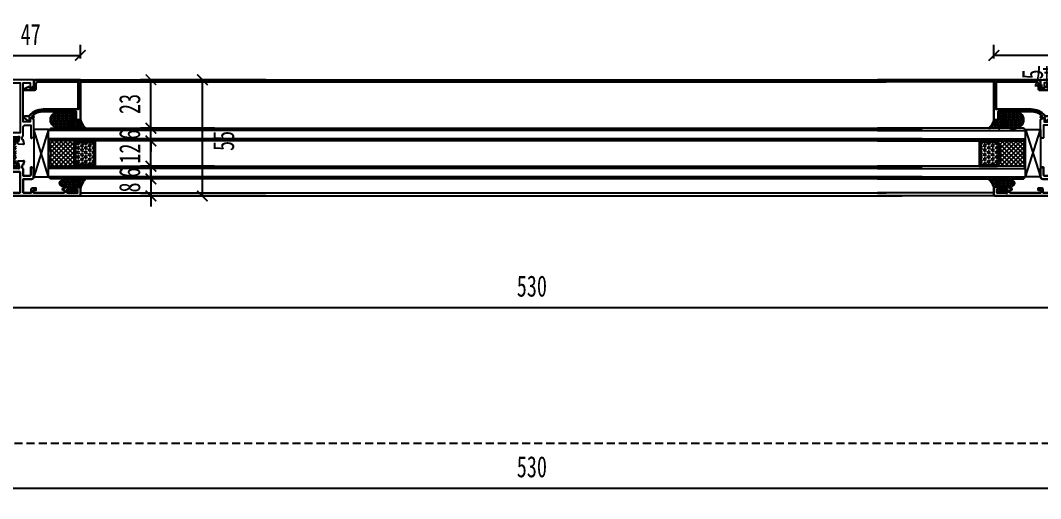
# Model space of a CAD drawing. Header units: millimetres. Extents: x 161920 to 181521, y -136232 to -127655.
# Drawn here: x 162567.4 to 163049.8, y -132989.9 to -132763.7 of the extents above; entities that cross this region are included whole.
import ezdxf
from ezdxf.enums import TextEntityAlignment as Align

# ---------------------------------------------------------------- set-up
doc = ezdxf.new("R2010")
doc.units = ezdxf.units.MM
doc.header["$LTSCALE"] = 10
doc.header["$PDMODE"] = 3
doc.linetypes.add('DASHED', pattern=[19.049999999999997, 12.7, -6.35])
for name, color, linetype in [('0BZ', 8, 'Continuous'), ('0XX', 6, 'DASHED'), ('2FC', 2, 'Continuous'), ('2FJ', 4, 'Continuous'), ('2MB1', 3, 'Continuous'), ('2MB2', 2, 'Continuous'), ('2PJ', 4, 'Continuous'), ('2TC', 8, 'Continuous'), ('2ZC', 3, 'Continuous'), ('USER', 7, 'Continuous'), ('填充层', 8, 'Continuous'), ('文字', 2, 'Continuous'), ('标注层', 6, 'Continuous'), ('看线层', 4, 'Continuous')]:
    doc.layers.add(name, color=color, linetype=linetype)
doc.styles.add('DIM', font='SimSun.ttf', dxfattribs={"width": 0.7})
doc.styles.add('kld-T', font='ros1.shx', dxfattribs={"width": 0.75, "bigfont": 'hztxt.shx'})
doc.dimstyles.new('5', dxfattribs={"dimscale": 5, "dimtxt": 2, "dimasz": 1, "dimexe": 1, "dimexo": 1, "dimgap": 1, "dimtad": 1, "dimdec": 0, "dimzin": 0, "dimdsep": 46, "dimtxsty": 'DIM', "dimblk": 'ARCHTICK', "dimcen": 0, "dimclrd": 5, "dimclre": 5, "dimclrt": 35, "dimadec": 0, "dimazin": 0, "dimtfac": 0.5, "dimtdec": 0, "dimtix": 1, "dimtmove": 2, "dimatfit": 2, "dimldrblk": 'A', "dimfxl": 0, "dimtolj": 1, "dimtzin": 0, "dimlwd": -1, "dimlwe": -1, "dimarcsym": 0})

# ---------------------------------------------------------------- blocks, each defined once
blk = doc.blocks.new('zkblj')
at = {"layer": '填充层', "ltscale": 3}
h = blk.add_hatch(dxfattribs=at)
h.set_pattern_fill('ANSI37', color=256, scale=12, style=0)
h.set_pattern_definition([(225, (146.5795907769352, 7989.971856525051), (-1.060660171779821, 1.060660171779821), []), (135, (146.5795907769352, 7989.971856525051), (1.060660171779821, 1.060660171779821), [])])
edge = h.paths.add_edge_path()
edge.add_line((28.00046631204896, 7.500487147073727), (29.50052713540936, 6.000547972900222))
edge.add_line((29.50052713532932, 6.000547972857021), (17.00052714560638, 6.000041101247916))
edge.add_line((17.0005271458067, 6.000041101244278), (16.00056769635785, 5.000000552333859))
edge.add_ellipse((-7.999716132413596, 11.99902735312935), major_axis=(-17.67766952979107, 17.67766952979107), ratio=0.9999999999999944, start_angle=208.7421186201442, end_angle=241.2625280365262)
edge.add_line((16, 19.00000054086559), (17.00004054890701, 18.00004109142083))
edge.add_line((17.00004054885358, 18.00004109140718), (29.50004053857651, 18.00054796302015))
edge.add_line((29.50004053860903, 18.00054796301993), (28.00010136443598, 16.50048713965589))
edge.add_line((28.00010136445053, 16.50048713968135), (28.00046631201167, 7.500487147080321))
at = {"layer": '填充层'}
h = blk.add_hatch(dxfattribs=at)
h.set_pattern_fill('HEX', color=256, scale=5, style=0)
h.set_pattern_definition([(7.016709298534877e-15, (-167700.0082617879, 413937.3946767786), (0, 1.082531755), [0.625, -1.25]), (120, (-167700.0082617879, 413937.3946767786), (-0.9375000002333521, -0.5412658774999999), [0.6249999999999996, -1.249999999999999]), (59.99999999999999, (-167699.3832617879, 413937.3946767786), (-0.937500000233352, 0.5412658775000002), [0.625, -1.25])])
h.paths.add_polyline_path([(28.80000000004657, 7.800000540853944), (28.80000000004657, 16.20000054087723), (29.80000000004657, 17.20000054087723), (37.19999999995343, 17.20000054087723), (37.19999999995343, 6.800000540853944), (29.80000000004657, 6.800000540853944)])
at = {"layer": '看线层'}
for points in [[(28, 7.500000540865585), (28, 16.50000054086559), (29.5, 18.00000054086559), (38, 18.00000054086559), (38, 6.000000540865585), (29.5, 6.000000540865585)], [(28.80000000004657, 7.800000540853944), (28.80000000004657, 16.20000054087723), (29.80000000004657, 17.20000054087723), (37.19999999995343, 17.20000054087723), (37.19999999995343, 6.800000540853944), (29.80000000004657, 6.800000540853944)]]:
    blk.add_lwpolyline(points, close=True, dxfattribs=at)
blk.add_arc((-7.999716132413596, 11.99902735312935), 25.0000000001766, 343.7421185928078, 16.26252803664583, dxfattribs=at)
blk = doc.blocks.new('*U185')
at = {"layer": '2MB1', "color": 8}
for p, q in [((-110.8613696404498, 19.21417785646014), (-40.74558495540987, 19.21419265225632)), ((-110.8613696404498, 15.21418620173068), (-40.74558495541714, 15.21420099744864)), ((-110.8613696404498, 1.214194546855705), (-40.74558495540987, 1.214209342651884)), ((-110.8613696404498, -2.785797107873751), (-40.74558495541714, -2.785782312155789))]:
    blk.add_line(p, q, dxfattribs=at)
at = {"layer": '2MB1'}
for points in [[(-110.8613696404498, 14.21418699995052), (-41.74558495540987, 14.21420078069423), (-40.7455844898941, 15.21419243549462), (-40.74558448988682, 19.21419243549462), (-41.74558495540987, 20.21418409029866), (-110.8613696404498, 20.21417155366731)], [(-110.8613696404498, -3.785796309653907), (-41.74558495540987, -3.785782528910204), (-40.7455844898941, -2.785790874109807), (-40.74558448988682, 1.214209125890193), (-41.74558495540987, 2.214200780694227), (-110.8613696404498, 2.214188244062878)]]:
    blk.add_lwpolyline(points, dxfattribs=at)
at = {"layer": 'USER', "xscale": -1}
blk.add_blockref('zkblj', (-24.74559305188632, -3.785816667381368), dxfattribs=at)
blk = doc.blocks.new('A$C0DD2066B')
at = {"layer": '2TC'}
h = blk.add_hatch(dxfattribs=at)
h.set_pattern_fill('玻璃5', color=256, scale=5, style=0)
h.set_pattern_definition([(0, (-1882179.099975906, -423589.3478002002), (0.9375, 0.541265875), [0.625, -1.25]), (120, (-1882179.099975906, -423589.3478002002), (-0.9374999979516123, 0.5412658785479114), [0.6249999999999993, -1.249999999999999]), (59.99999999999999, (-1882179.099975906, -423589.3478002002), (2.048387709452371e-09, 1.082531753547911), [-1.25, 0.625])])
edge = h.paths.add_edge_path()
edge.add_ellipse((-8.99148947512731, -0.4750112397014163), major_axis=(-5.190702683059413, 9.413061183861816e-07), ratio=0.7960017487506148, start_angle=0, end_angle=360)
h = blk.add_hatch(dxfattribs=at)
h.set_pattern_fill('ANSI36', color=256, scale=5, style=0)
h.set_pattern_definition([(45, (-1882179.099975906, -423589.3478002002), (0.3314563036811942, 1.215339780164378), [1.5625, -0.3125, 0, -0.3125])])
edge = h.paths.add_edge_path()
edge.add_ellipse((-7.978189208079129, -0.5534186342265457), major_axis=(2.954389849595445, 2.954389849595446), ratio=1, start_angle=210.9644115849353, end_angle=419.0356264074792, ccw=False)
edge.add_line((-8.99149022065103, -4.606819652603008), (2.682168448576704, -4.606821770081297))
edge.add_arc((8.313289429061115, 1.755923239514232), 8.496708042176365, 191.926646740099, 228.4907086360346, ccw=False)
edge.add_arc((-0.5, 0), 0.5, -90, 0, ccw=False)
edge.add_line((-0.5, -0.5), (-2, -0.5))
edge.add_line((-2, -0.5), (-2, 3.499984733294696))
edge.add_line((-2, 3.499984733294696), (-8.991492911009118, 3.499981712258887))
at = {"layer": '2PJ'}
blk.add_arc((8.313289425568655, 1.755923237651587), 8.496708038387105, 191.9266467321712, 228.4907086453146, dxfattribs=at)
blk.add_ellipse((-8.99148947512731, -0.4750112397014163), major_axis=(-5.190702683059413, 9.413061183861816e-07), ratio=0.7960017487506146, dxfattribs=at)
blk = doc.blocks.new('A$C240C2789')
at = {"layer": '2TC'}
h = blk.add_hatch(dxfattribs=at)
h.set_pattern_fill('玻璃5', color=256, scale=5, style=0)
h.set_pattern_definition([(0, (-1882103.781274545, -423169.8712055905), (0.9375, 0.541265875), [0.625, -1.25]), (120, (-1882103.781274545, -423169.8712055905), (-0.9374999979516123, 0.5412658785479114), [0.6249999999999998, -1.25]), (59.99999999999999, (-1882103.781274545, -423169.8712055905), (2.048387709452371e-09, 1.082531753547911), [-1.25, 0.625])])
edge = h.paths.add_edge_path()
edge.add_ellipse((-5.738144521834329, 2.399212151474785), major_axis=(4.18348565556973, -8.886360581558757e-07), ratio=0.4902188362471073, start_angle=0, end_angle=360)
h = blk.add_hatch(dxfattribs=at)
h.set_pattern_fill('ANSI36', color=256, scale=5, style=0)
h.set_pattern_definition([(45, (-1882103.781274545, -423169.8712055905), (0.3314563036811942, 1.215339780164378), [1.5625, -0.3125, 0, -0.3125])])
edge = h.paths.add_edge_path()
edge.add_line((2.414850241271779, 4.450033889268525), (-5.738144080154598, 4.450035621004645))
edge.add_ellipse((-5.738144521834329, 2.399212151474785), major_axis=(4.18348565556973, -8.886360581558757e-07), ratio=0.4902188362471073, start_angle=269.99999999373154, end_angle=450.00000000127875, ccw=False)
edge.add_line((-5.738144957460463, 0.3483886819449253), (-5.276264742249623, -0.4516113179270178))
edge.add_arc((-5.449469822924584, -0.5516113179037347), 0.1999999999996716, -90, 30.00000000595861, ccw=False)
edge.add_line((-5.449469822924584, -0.7516113179153763), (-6.4997625190299, -0.7516113179153763))
edge.add_line((-6.4997625190299, -0.7516113179153763), (-6.4997625190299, -2.351611318008509))
edge.add_line((-6.4997625190299, -2.351611318008509), (-1.4997625190299, -2.351611318008509))
edge.add_line((-1.4997625190299, -2.351611318008509), (-1.4997625190299, -0.7516113179153763))
edge.add_line((-1.4997625190299, -0.7516113179153763), (-2.550055215368047, -0.7516113179153763))
edge.add_arc((-2.550055215368047, -0.5516113178455271), 0.2000000000666607, 150.0000000129507, 270, ccw=False)
edge.add_line((-2.723260296275839, -0.4516113178106025), (-2.261380080832168, 0.3483886819449253))
edge.add_line((-2.261380080832168, 0.3483886819449253), (-0.5997625191230327, 0.3483886819449253))
edge.add_arc((-0.5997625191230327, -0.1516113180550747), 0.4999999999999999, 0, 90, ccw=False)
edge.add_arc((9.863470055628568, -2.608224829833489), 10.26162527495612, 136.5413824060386, 166.1489820002537, ccw=False)
at = {"layer": '2PJ'}
blk.add_arc((9.863470055628568, -2.608224829717074), 10.26162527492428, 136.5413824073322, 166.1489820022335, dxfattribs=at)
blk.add_ellipse((-5.738144521834329, 2.399212151474785), major_axis=(4.18348565556973, -8.886360581558757e-07), ratio=0.4902188362471073, dxfattribs=at)
blk = doc.blocks.new('平开窗-BK1')
at = {"layer": '2TC'}
h = blk.add_hatch(dxfattribs=at)
h.set_pattern_fill('AR-HBONE', color=256, scale=0.2, angle=-90.00000000000001, style=0)
h.set_pattern_definition([(45.00000000000001, (284.4403359887656, 568.1997147928341), (1.131370849898476, 2.966472954665309e-16), [2.4, -0.8]), (315, (285.0060214137193, 568.7654002177878), (1.131370849898476, 2.966472954665309e-16), [2.4, -0.8])])
h.paths.add_polyline_path([(8.411152991466224, 40.97720994561678), (8.978697980754077, 39.99419418111211), (9.422576987650245, 39.22537072090199, -0.1314389319920694), (9.582842980744317, 38.62624379288172), (9.582842980744317, 30.1621436366695, -0.1314392328727509), (9.422576245386153, 29.56301535357488), (8.978697980754077, 28.79419418115867), (8.411152818705887, 27.81117711839033, 0.132076207753342), (8.382842980790883, 27.70587428560248), (8.382842980790883, 27.39419418125181, 0.4142135623733031), (8.782842980697751, 26.99419418111211), (12.18284298083745, 26.99419418111211, 0.4142135623725955), (12.58284298074432, 27.39419418125181), (12.58284298074432, 27.76214122277452), (12.55488199437968, 27.81057115778094, 0.0008275894133876069), (12.55453440826386, 27.81117319565965), (11.98698798078112, 28.79419418115867), (11.54311200184748, 29.563009659003, -0.1314401784763497), (11.38284298079088, 30.16214202408446), (11.38284298079088, 38.62624540546676, -0.1314398789667355), (11.54311126284301, 39.22537642106181), (11.98698798078112, 39.99419418111211), (12.55453427741304, 40.97721394075779, 0.1320735268296321), (12.58284298074432, 41.08251476631267), (12.58284298074432, 41.39419418125181, 0.4142135623730535), (12.18284298083745, 41.79419418115867), (8.782842980697751, 41.79419418115867, 0.4142135623732616), (8.382842980790883, 41.39419418125181), (8.382842980790883, 41.02624427288538), (8.410802971804515, 40.97781619679881, 0.0008333789762423857)])
h = blk.add_hatch(dxfattribs=at)
h.set_pattern_fill('AR-HBONE', color=256, scale=0.2, angle=-90.00000000000001, style=0)
h.set_pattern_definition([(45.00000000000001, (291.6524932764005, 568.1997147928341), (1.131370849898476, 2.966472954665309e-16), [2.4, -0.8]), (315, (292.2181787013542, 568.7654002177878), (1.131370849898476, 2.966472954665309e-16), [2.4, -0.8])])
h.paths.add_polyline_path([(15.62331027910113, 40.97720994561678), (16.19085526838899, 39.99419418111211), (16.63473427505232, 39.22537072090199, -0.1314389319920694), (16.79500026837923, 38.62624379288172), (16.79500026837923, 30.1621436366695, -0.1314392328727509), (16.63473353278823, 29.56301535357488), (16.19085526838899, 28.79419418115867), (15.6233101063408, 27.81117711839033, 0.132076207753342), (15.59500026842579, 27.70587428560248), (15.59500026842579, 27.39419418125181, 0.4142135623733031), (15.99500026833266, 26.99419418111211), (19.39500026823953, 26.99419418111211, 0.4142135623725955), (19.79500026837923, 27.39419418125181), (19.79500026837923, 27.76214122277452), (19.76703928178176, 27.81057115778094, 0.0008275894133876069), (19.76669169566594, 27.81117319565965), (19.19914526841603, 28.79419418115867), (18.75526928948238, 29.563009659003, -0.1314401784763497), (18.59500026842579, 30.16214202408446), (18.59500026842579, 38.62624540546676, -0.1314398789667355), (18.75526855047792, 39.22537642106181), (19.19914526841603, 39.99419418111211), (19.76669156504795, 40.97721394075779, 0.1320735268296321), (19.79500026837923, 41.08251476631267), (19.79500026837923, 41.39419418125181, 0.4142135623730535), (19.39500026823953, 41.79419418115867), (15.99500026833266, 41.79419418115867, 0.4142135623732616), (15.59500026842579, 41.39419418125181), (15.59500026842579, 41.02624427288538), (15.62296025943942, 40.97781619679881, 0.0008333790536643452)])
at = {"layer": '2ZC', "lineweight": 30}
blk.add_lwpolyline([(41.30486931605265, 52.29351594106993), (40.90486931614578, 52.29351594106993, 0.4142135623730948), (40.60486931609921, 51.99351594125619), (40.60486931609921, 51.59351594111649, 0.4142135623731227), (40.90486931614578, 51.29351594106993), (41.60486931609921, 51.29351594106993), (42.07488281908445, 50.89441594126401), (43.36686931597069, 50.89441594126401), (43.82886931602843, 51.59441594121745, 0.5747035855752572), (43.65486931614578, 51.89441594126401), (42.60486931609921, 51.89441594126401), (42.60486931609921, 53.49441594112432), (47.60486931609921, 53.49441594112432), (47.60486931609921, 51.89441594126401), (46.55486931605265, 51.89441594126401, 0.5773502692381147), (46.38166423537768, 51.59441594121745), (46.84386931592599, 50.89441594126401), (48.50486931600608, 50.89441594126401, 0.414213562373095), (49.00486931600608, 51.39441594126401), (49.00486931600608, 54.49441594112432, 0.414213562373095), (48.50486931600608, 54.99441594112432), (21.90485769230872, 54.99441594112432), (-3.068381920456886e-05, 54.99441594112432), (-3.068381920456886e-05, 50.74441594112432, 0.9999999999999999), (1.499969316180795, 50.74441594112432), (1.499969316180795, 53.49441053689225), (5.999969316180795, 53.49441053689225), (5.999969316180795, 42.46027368766954, 0.2679491924311503), (6.249969316180795, 42.02726098586572, -0.267949192431141), (6.499969316180795, 41.5942482840619), (6.499969316180795, 40.5942482840619, -0.414213562373081), (6.199969316134229, 40.29424828401534), (6.099969316041097, 40.29424828401534), (5.51856546336785, 38.69685432704864, 0.5486187866266737), (5.826619972474873, 38.29538987454725), (8.409967216895893, 38.52140347234672), (8.841390672372654, 38.95282692782348, 0.5773502691896827), (8.751733125187457, 39.28743344912073), (8.363402698654681, 39.39148627332179), (7.799969315994531, 41.49424828396877), (7.799969315994531, 41.69424828392221, -0.8430389971008876), (8.382812028517947, 41.79424828401534), (12.39996931608766, 41.79424828401534, -0.4142135623730953), (12.69996931613423, 41.49424828396877), (12.69996931613423, 41.18872873851797), (11.72925915662199, 39.59845021035289, 0.5855240683198423), (11.89996931608766, 39.29424828401534), (13.49749999982305, 39.29424828401534, -0.9999999999999715), (14.49749999982305, 39.29424828401534), (16.09503068379126, 39.29424828401534, 0.5855240683198423), (16.26574084325694, 39.59845021035289), (15.2950306837447, 41.18872873851797), (15.2950306837447, 41.49424828396877, -0.4142135623730951), (15.59503068379126, 41.79424828401534), (19.61218797136098, 41.79424828401534, -0.8430389971008876), (20.19503068365157, 41.69424828392221), (20.19503068365157, 41.49424828396877), (19.63159730122425, 39.39148627332179), (19.24326687469147, 39.28743344912073, 0.5773502691896827), (19.15360932750627, 38.95282692782348), (19.58503278298303, 38.52140347234672), (22.16838002740405, 38.29538987454725, 0.5486187866266737), (22.47643453651108, 38.69685432704864), (21.89503068383783, 40.29424828401534), (21.7950306837447, 40.29424828401534, -0.4142135623730813), (21.49503068369813, 40.5942482840619), (21.49503068369813, 41.5941937576863, -0.2710354136241196), (21.7500306838192, 42.03005497407867, 0.271035413624148), (22.00503068370745, 42.46591619047103), (22.00503068370745, 45.49242749455152), (25.20485769212246, 45.49242749455152, -0.4142135623732337), (25.50485769216903, 45.19242749473779), (25.50485769216903, 41.59018862660741, 0.5795574611325127), (25.95657308911905, 41.33137897023698), (26.90485769230872, 41.88726771477377), (26.90485769230872, 45.99242749455152, 0.4142135623730617), (25.90485769230872, 46.99242749455152), (22.00498517137021, 46.99242749455152), (22.00485769216903, 53.49441594112432), (25.80485769221559, 53.49441594112432), (25.80485769221559, 51.79351594106993, 0.414213562373095), (26.30485769221559, 51.29351594106993), (28.00485769216903, 51.29351594106993), (28.00485769216903, 52.29351594106993), (26.80485769221559, 52.29351594106993), (26.80485769221559, 53.49441594112432), (41.30486931605265, 53.49441594112432, -0.4142135623731228), (41.60486931609921, 53.19441594107775), (41.60486931609921, 52.59351594111649, -0.414213562373095)], format="xyb", close=True, dxfattribs=at)
blk.add_lwpolyline([(7.499969316180795, 53.49441594112432), (7.499969316180795, 43.5942482840619), (20.50485769216903, 43.5942482840619), (20.50485769216903, 53.49141594109824)], close=True, dxfattribs=at)
at = {"layer": '2ZC'}
blk.add_lwpolyline([(16.26571015943773, 29.18999183125561), (15.29499999992549, 27.59971330309054), (15.29499999992549, 27.29419375763973, 0.4142135623162661), (15.59499999997206, 26.99419375759317), (19.61215728754178, 26.99419375759317, 0.8430389969766509), (20.19499999983236, 27.0941937576863), (20.19499999983236, 27.29419375763973), (19.63156661717221, 29.39695576828672), (19.24323619087227, 29.50100859225495, -0.5773502693255007), (19.15357864368707, 29.83561511378502), (19.585002098931, 30.26703856926179), (22.16834934358485, 30.49305216706125, -0.5486187866357808), (22.47640385269187, 30.09158771455986), (21.89500000001863, 28.49419375759317), (21.79499999992549, 28.49419375759317, 0.41421356214578), (21.49499999987893, 28.1941937575466), (21.49499999987893, 27.1941937575466, 0.2679491923720631), (21.74499999987893, 26.76118105574278, -0.267949192415794), (21.99499999987893, 26.32816835370613), (21.99499999987893, 22.49162135150982, 0.414213562373095), (22.99499999987893, 21.49162135150982), (25.59499999997206, 21.49162135150982), (25.59499999997206, 27.38824838254368, -0.5793512968246759), (26.04655558802187, 27.64715165336384), (26.99499999987893, 27.09195569128497), (26.99499999987893, 18.8844197615399), (25.4944117302075, 18.0148763723555, -0.5762198023632081), (25.19499999983236, 18.18841976154363), (25.19499999983236, 19.99162135150982), (21.99499999987893, 19.99162135150982), (21.99499999987893, 1.494621351768728), (25.19499999983236, 1.494621351535898), (25.19499999983236, 3.795621351513546, -0.5762198027240982), (25.4944117302075, 3.969164740468841), (26.99499999987893, 3.099621351517271), (26.99499999987893, -0.005378648464102298), (0, -0.005378648464102298), (-0.0001326007768511772, 4.244606875057798, -1.00001560041192), (1.499865838559344, 4.244630275468808), (1.499865838559344, 1.494621351535898), (6, 1.494621351535898), (6, 13.14202135143569), (6.302999999839813, 13.44462135148933), (6, 13.7473213513731), (6, 26.32816835370613, -0.2679491924157939), (6.25, 26.76118105574278, 0.2679491923720632), (6.5, 27.1941937575466), (6.5, 28.1941937575466, 0.4142135623162663), (6.199999999953434, 28.49419375759317), (6.099999999860302, 28.49419375759317), (5.518596147187054, 30.09158771455986, -0.5486187865513317), (5.826650656294078, 30.49305216706125), (8.409997900947928, 30.26703856926179), (8.841421356191859, 29.83561511378502, -0.5773502693255007), (8.751763809006661, 29.50100859225495), (8.363433382473886, 29.39695576828672), (7.799999999813735, 27.29419375763973), (7.799999999813735, 27.0941937576863, 0.8430389969489906), (8.382842712337151, 26.99419375759317), (12.39999999990687, 26.99419375759317, 0.414213562373095), (12.69999999995343, 27.29419375763973), (12.69999999995343, 27.59971330309054), (11.7292898404412, 29.18999183125561, -0.5855240679998871), (11.89999999990687, 29.49419375759317), (13.49749999982305, 29.49419375759317, 0.9999999999999999), (14.49749999982305, 29.49419375759317), (16.09499999997206, 29.49419375759317, -0.5855240679998871), (16.26571015967056, 29.18999183102278)], format="xyb", dxfattribs=at)
blk.add_lwpolyline([(7.499888376099989, 25.19418875983683), (7.499888376099989, 1.494621351768728), (20.49477675231174, 1.494621351768728), (20.49477675231174, 25.19118875981076)], close=True, dxfattribs=at)
at = {"layer": '文字', "style": 'kld-T', "width": 0.75}
blk.add_text('PK5501 ', height=0.9600000000000002, dxfattribs=at).set_placement((7.957349557662383, 0.8252744747442193), align=Align.MIDDLE_LEFT)
blk = doc.blocks.new('A$C4D57296D')
at = {"layer": '标注层'}
blk.add_blockref('平开窗-BK1', (0, 0), dxfattribs=at)
blk = doc.blocks.new('A$C764F320E')
at = {"layer": '2FC', "lineweight": 30}
blk.add_lwpolyline([(-24.09999613068067, -4.000222000060603), (-21.99987000832334, -4.000222000060603), (-21.99992700014263, -0.5003589999396354), (-21.49989600013942, -0.5003520001191646), (-21.49990400020033, -0.0003520001191645861), (0, 0), (0, -18.5001690001227, -0.414213562373095), (-0.5, -19.0001690001227), (-2, -19.0001690001227), (-2, -15.000184266828), (-17.59592680865899, -15.00019100587815, 0.2006680091547975), (-22.86492919223383, -17.20019328244962), (-22.20681043993682, -17.41508062579669, -0.853460021317307), (-22.29992999997921, -18.00026200013235), (-23.99996000016108, -18.00024726660922), (-23.99996000016108, -19.60022499994375, -0.6104819596029583), (-24.31630600010976, -19.76294500008225), (-26.49086643755436, -18.20688546216115, -0.7293416224067294), (-26.19994199997745, -17.30023699998856), (-24.75191021151841, -17.30023699998856, 0.2195849521490703), (-23.99106308608316, -16.94916816102341, -0.2197185801068457), (-17.59566398663446, -14.00019100564532), (-1, -14.00018383469433), (-1, -1.00001637195237), (-19.99991894257255, -1.000327442772686, 0.4142135373502237), (-20.99990257062018, -2.000343729043379), (-20.99987001041882, -4.000078116776422, -0.4142557054092502), (-21.99986999994144, -5.000222000060603), (-26.69992700009607, -5.000222000060603), (-26.69992700009607, -4.441684002056718), (-24.5267816092819, -3.428329663816839, -0.5486187866266656), (-24.09999613068067, -3.700222000014037)], format="xyb", close=True, dxfattribs=at)
at = {"layer": '文字', "style": 'kld-T', "width": 0.75}
blk.add_text('PK5551 ', height=0.9600000000000002, dxfattribs=at).set_placement((-12.42605460784398, -0.4735691532259807), align=Align.MIDDLE_LEFT)
blk = doc.blocks.new('_ArchTick')
at = {"color": 0, "linetype": 'ByBlock', "const_width": 0.15}
blk.add_lwpolyline([(-0.5, -0.5), (0.5, 0.5)], dxfattribs=at)
blk = doc.blocks.new('*D218')
at = {"color": 5, "ltscale": 0.15}
for p, q in [((163056.0585755185, -132786.7327897456), (163056.0585755185, -132781.7327897456)), ((163074.7761869234, -132786.7327897456), (163051.0585755185, -132786.7327897456)), ((163056.0585755185, -132786.7327897456), (163056.0585755185, -132791.7327897456)), ((163074.7761869234, -132791.7327897456), (163051.0585755185, -132791.7327897456)), ((163056.0585755185, -132791.7327897456), (163056.0585755185, -132796.7327897456))]:
    blk.add_line(p, q, dxfattribs=at)
at = {"layer": 'Defpoints', "color": 0, "ltscale": 0.15}
for p in [(163079.7761869234, -132786.7327897456), (163056.0585755185, -132791.7327897456), (163079.7761869234, -132791.7327897456)]:
    blk.add_point(p, dxfattribs=at)
at = {"color": 5, "ltscale": 0.15, "xscale": 5, "yscale": 5, "zscale": 5}
for p, rotation in [((163056.0585755185, -132786.7327897456), 270), ((163056.0585755185, -132791.7327897456), 90)]:
    blk.add_blockref('_ArchTick', p, dxfattribs=dict(at, rotation=rotation))
at = {"color": 35, "ltscale": 0.15, "insert": (163046.0585755185, -132789.2327897455), "char_height": 10, "attachment_point": 5, "rotation": 90, "style": 'DIM'}
blk.add_mtext('\\A1;5', dxfattribs=at)
blk = doc.blocks.new('A')
for p, q in [((-1.435067392276324, 1.147654099946521), (-1.089590771724033, 1.437450103912852)), ((-1.435067392276324, 1.147654099946521), (-0.3688396396728422, 0)), ((-1.089590771724033, 1.437450103912852), (0, 0)), ((-0.3688396396728422, 3.637978807091713e-12), (-2.127066897330224, 0)), ((-1.435067392276324, -1.147654099946521), (-0.3688396396728422, 0)), ((-1.089590771724033, -1.437450103912852), (0, 0)), ((-1.435067392276324, -1.147654099946521), (-1.089590771724033, -1.437450103912852))]:
    blk.add_line(p, q)
for points in [[(-1.435067392276324, 1.147654099946521), (-1.089590771724033, 1.437450103912852), (-0.3688396396728422, 0), (0, 0)], [(-1.435067392276324, -1.147654099946521), (-1.089590771724033, -1.437450103912852), (-0.3688396396728422, 0), (0, 0)]]:
    blk.add_solid(points)
blk = doc.blocks.new('*D222')
at = {"color": 5, "ltscale": 0.15}
for p, q in [((162629.1374874959, -132838.6860965588), (162629.1374874959, -132833.6860965588)), ((162659.1374874959, -132838.6860965588), (162624.1374874959, -132838.6860965588)), ((162629.1374874959, -132838.6860965588), (162629.1374874959, -132846.7335358166)), ((162659.1374874959, -132846.7335358166), (162624.1374874959, -132846.7335358166)), ((162629.1374874959, -132846.7335358166), (162629.1374874959, -132851.7335358166))]:
    blk.add_line(p, q, dxfattribs=at)
at = {"layer": 'Defpoints', "color": 0, "ltscale": 0.15}
for p in [(162984.3460626992, -132838.6860965588), (162629.1374874959, -132846.7335358166), (162984.3460565238, -132846.7335358166)]:
    blk.add_point(p, dxfattribs=at)
at = {"color": 5, "ltscale": 0.15, "xscale": 5, "yscale": 5, "zscale": 5}
for p, rotation in [((162629.1374874959, -132838.6860965588), 270), ((162629.1374874959, -132846.7335358166), 90)]:
    blk.add_blockref('_ArchTick', p, dxfattribs=dict(at, rotation=rotation))
at = {"color": 35, "ltscale": 0.15, "insert": (162619.137487496, -132842.7098161877), "char_height": 10, "attachment_point": 5, "rotation": 90, "style": 'DIM'}
blk.add_mtext('\\A1;8', dxfattribs=at)
blk = doc.blocks.new('*D223')
at = {"color": 5, "ltscale": 0.15}
for p, q in [((162629.1374907545, -132832.686112005), (162629.1374907545, -132827.686112005)), ((162659.1374907545, -132832.686112005), (162624.1374907545, -132832.686112005)), ((162629.1374907545, -132838.6860965588), (162629.1374907545, -132832.686112005)), ((162659.1374907545, -132838.6860965588), (162624.1374907545, -132838.6860965588)), ((162629.1374907545, -132838.6860965588), (162629.1374907545, -132843.6860965588))]:
    blk.add_line(p, q, dxfattribs=at)
at = {"layer": 'Defpoints', "color": 0, "ltscale": 0.15}
for p in [(162629.1374907545, -132832.686112005), (162984.3460597823, -132832.686112005), (162984.3460626992, -132838.6860965588)]:
    blk.add_point(p, dxfattribs=at)
at = {"color": 5, "ltscale": 0.15, "xscale": 5, "yscale": 5, "zscale": 5}
for p, rotation in [((162629.1374907545, -132832.686112005), 270), ((162629.1374907545, -132838.6860965588), 90)]:
    blk.add_blockref('_ArchTick', p, dxfattribs=dict(at, rotation=rotation))
at = {"color": 35, "ltscale": 0.15, "insert": (162619.1374907545, -132835.6861042819), "char_height": 10, "attachment_point": 5, "rotation": 90, "style": 'DIM'}
blk.add_mtext('\\A1;6', dxfattribs=at)
blk = doc.blocks.new('*D224')
at = {"color": 5, "ltscale": 0.15}
for p, q in [((162629.1374896874, -132820.686112615), (162629.1374896874, -132815.686112615)), ((162659.1374896874, -132820.686112615), (162624.1374896874, -132820.686112615)), ((162629.1374896874, -132832.686112005), (162629.1374896874, -132820.686112615)), ((162659.1374896874, -132832.686112005), (162624.1374896874, -132832.686112005)), ((162629.1374896874, -132832.686112005), (162629.1374896874, -132837.686112005))]:
    blk.add_line(p, q, dxfattribs=at)
at = {"layer": 'Defpoints', "color": 0, "ltscale": 0.15}
for p in [(162629.1374896874, -132820.686112615), (162984.3460587153, -132820.686112615), (162984.3460615023, -132832.686112005)]:
    blk.add_point(p, dxfattribs=at)
at = {"color": 5, "ltscale": 0.15, "xscale": 5, "yscale": 5, "zscale": 5}
for p, rotation in [((162629.1374896874, -132820.686112615), 270), ((162629.1374896874, -132832.686112005), 90)]:
    blk.add_blockref('_ArchTick', p, dxfattribs=dict(at, rotation=rotation))
at = {"color": 35, "ltscale": 0.15, "insert": (162619.1374896875, -132826.68611231), "char_height": 10, "attachment_point": 5, "rotation": 90, "style": 'DIM'}
blk.add_mtext('\\A1;12', dxfattribs=at)
blk = doc.blocks.new('*D225')
at = {"color": 5, "ltscale": 0.15}
for p, q in [((162629.1374891007, -132814.6861286955), (162629.1374891007, -132809.6861286955)), ((162659.1374891007, -132814.6861286955), (162624.1374891007, -132814.6861286955)), ((162629.1374891007, -132820.6861132492), (162629.1374891007, -132814.6861286955)), ((162659.1374891007, -132820.6861132492), (162624.1374891007, -132820.6861132492)), ((162629.1374891007, -132820.6861132492), (162629.1374891007, -132825.6861132492))]:
    blk.add_line(p, q, dxfattribs=at)
at = {"layer": 'Defpoints', "color": 0, "ltscale": 0.15}
for p in [(162629.1374891007, -132814.6861286955), (162984.3460581285, -132814.6861286955), (162984.3460593255, -132820.6861132492)]:
    blk.add_point(p, dxfattribs=at)
at = {"color": 5, "ltscale": 0.15, "xscale": 5, "yscale": 5, "zscale": 5}
for p, rotation in [((162629.1374891007, -132814.6861286955), 270), ((162629.1374891007, -132820.6861132492), 90)]:
    blk.add_blockref('_ArchTick', p, dxfattribs=dict(at, rotation=rotation))
at = {"color": 35, "ltscale": 0.15, "insert": (162619.1374891007, -132817.6861209723), "char_height": 10, "attachment_point": 5, "rotation": 90, "style": 'DIM'}
blk.add_mtext('\\A1;6', dxfattribs=at)
blk = doc.blocks.new('*D226')
at = {"color": 5, "ltscale": 0.15}
for p, q in [((162659.1374891253, -132791.7342108539), (162624.1374891253, -132791.7342108539)), ((162629.1374891253, -132814.6861286955), (162629.1374891253, -132791.7342108539)), ((162659.1374891253, -132814.6861286955), (162624.1374891253, -132814.6861286955))]:
    blk.add_line(p, q, dxfattribs=at)
at = {"layer": 'Defpoints', "color": 0, "ltscale": 0.15}
for p in [(162629.1374891253, -132791.7342108539), (162984.3460581531, -132791.7342108539), (162984.3460524027, -132814.6861286955)]:
    blk.add_point(p, dxfattribs=at)
at = {"color": 5, "ltscale": 0.15, "xscale": 5, "yscale": 5, "zscale": 5}
for p, rotation in [((162629.1374891253, -132791.7342108539), 90), ((162629.1374891253, -132814.6861286955), 270)]:
    blk.add_blockref('_ArchTick', p, dxfattribs=dict(at, rotation=rotation))
at = {"color": 35, "ltscale": 0.15, "insert": (162619.1374891253, -132803.2101697747), "char_height": 10, "attachment_point": 5, "rotation": 90, "style": 'DIM'}
blk.add_mtext('\\A1;23', dxfattribs=at)
blk = doc.blocks.new('*D227')
at = {"color": 5, "ltscale": 0.15}
for p, q in [((162683.4700646265, -132791.7342108539), (162648.4700646265, -132791.7342108539)), ((162653.4700646265, -132846.7335358169), (162653.4700646265, -132791.7342108539)), ((162683.4700646265, -132846.7335358169), (162648.4700646265, -132846.7335358169))]:
    blk.add_line(p, q, dxfattribs=at)
at = {"layer": 'Defpoints', "color": 0, "ltscale": 0.15}
for p in [(162653.4700646265, -132791.7342108539), (163002.6786336543, -132791.7342108539), (163002.678638225, -132846.7335358169)]:
    blk.add_point(p, dxfattribs=at)
at = {"color": 5, "ltscale": 0.15, "xscale": 5, "yscale": 5, "zscale": 5}
for p, rotation in [((162653.4700646265, -132791.7342108539), 90), ((162653.4700646265, -132846.7335358169), 270)]:
    blk.add_blockref('_ArchTick', p, dxfattribs=dict(at, rotation=rotation))
at = {"color": 35, "ltscale": 0.15, "insert": (162663.5516852674, -132820.6861132492), "char_height": 10, "attachment_point": 5, "rotation": 90, "style": 'DIM'}
blk.add_mtext('\\A1;55', dxfattribs=at)
blk = doc.blocks.new('*D235')
at = {"color": 5, "ltscale": 0.15}
for p, q in [((162543.7761869204, -132884.2322376367), (162543.7761869204, -132904.4241116168)), ((163074.7761869234, -132884.2095946329), (163074.7761869234, -132904.4241116168)), ((162543.7761869204, -132899.4241116168), (163074.7761869234, -132899.4241116168))]:
    blk.add_line(p, q, dxfattribs=at)
at = {"layer": 'Defpoints', "color": 0, "ltscale": 0.15}
for p in [(162543.7761869204, -132879.2322376367), (163074.7761869234, -132879.2095946329), (163074.7761869234, -132899.4241116168)]:
    blk.add_point(p, dxfattribs=at)
at = {"color": 5, "ltscale": 0.15, "xscale": 5, "yscale": 5, "zscale": 5, "rotation": 180}
blk.add_blockref('_ArchTick', (162543.7761869204, -132899.4241116168), dxfattribs=at)
at = {"color": 5, "ltscale": 0.15, "xscale": 5, "yscale": 5, "zscale": 5}
blk.add_blockref('_ArchTick', (163074.7761869234, -132899.4241116168), dxfattribs=at)
at = {"color": 35, "ltscale": 0.15, "insert": (162809.2761869219, -132889.4241116168), "char_height": 10, "attachment_point": 5, "style": 'DIM'}
blk.add_mtext('\\A1;530', dxfattribs=at)
blk = doc.blocks.new('*D201')
at = {"color": 5, "ltscale": 0.15}
for p, q in [((162548.7761869204, -132781.7327897464), (162548.7761869204, -132775.2327897496)), ((162595.7711317157, -132781.7327897496), (162595.7711317157, -132775.2327897496)), ((162548.7761869204, -132780.2327897496), (162595.7711317157, -132780.2327897496))]:
    blk.add_line(p, q, dxfattribs=at)
at = {"layer": 'Defpoints', "color": 0, "ltscale": 0.15}
for p in [(162595.7711317157, -132780.2327897496), (162548.7761869204, -132786.7327897464), (162595.7711317157, -132786.7327897496)]:
    blk.add_point(p, dxfattribs=at)
at = {"color": 5, "ltscale": 0.15, "xscale": 5, "yscale": 5, "zscale": 5, "rotation": 180}
blk.add_blockref('_ArchTick', (162548.7761869204, -132780.2327897496), dxfattribs=at)
at = {"color": 5, "ltscale": 0.15, "xscale": 5, "yscale": 5, "zscale": 5}
blk.add_blockref('_ArchTick', (162595.7711317157, -132780.2327897496), dxfattribs=at)
at = {"color": 35, "ltscale": 0.15, "insert": (162572.273659318, -132770.2327897496), "char_height": 10, "attachment_point": 5, "style": 'DIM'}
blk.add_mtext('\\A1;47', dxfattribs=at)
blk = doc.blocks.new('*D215')
at = {"color": 5, "ltscale": 0.15}
for p, q in [((163027.7812421281, -132781.732789749), (163027.7812421281, -132775.232789749)), ((163074.7761869234, -132781.7327897458), (163074.7761869234, -132775.232789749)), ((163074.7761869234, -132780.232789749), (163027.7812421281, -132780.232789749))]:
    blk.add_line(p, q, dxfattribs=at)
at = {"layer": 'Defpoints', "color": 0, "ltscale": 0.15}
for p in [(163027.781242128, -132780.2327897491), (163027.781242128, -132786.7327897491), (163074.7761869234, -132786.7327897458)]:
    blk.add_point(p, dxfattribs=at)
at = {"color": 5, "ltscale": 0.15, "xscale": 5, "yscale": 5, "zscale": 5, "rotation": 180}
blk.add_blockref('_ArchTick', (163027.7812421281, -132780.232789749), dxfattribs=at)
at = {"color": 5, "ltscale": 0.15, "xscale": 5, "yscale": 5, "zscale": 5}
blk.add_blockref('_ArchTick', (163074.7761869234, -132780.232789749), dxfattribs=at)
at = {"color": 35, "ltscale": 0.15, "insert": (163051.2787145257, -132790.232789749), "char_height": 10, "attachment_point": 5, "rotation": 180, "style": 'DIM'}
blk.add_mtext('\\A1;47', dxfattribs=at)
blk = doc.blocks.new('*D251')
at = {"color": 5, "ltscale": 0.15}
for p, q in [((163074.7761869234, -132960.6046948223), (163074.7761869234, -132989.8970325587)), ((162543.7761869203, -132968.7327897455), (162543.7761869203, -132989.8970325587)), ((162543.7761869203, -132984.8970325587), (163074.7761869234, -132984.8970325587))]:
    blk.add_line(p, q, dxfattribs=at)
at = {"layer": 'Defpoints', "color": 0, "ltscale": 0.15}
for p in [(163074.7761869234, -132955.6046948223), (162543.7761869203, -132963.7327897455), (163074.7761869234, -132984.8970325587)]:
    blk.add_point(p, dxfattribs=at)
at = {"color": 5, "ltscale": 0.15, "xscale": 5, "yscale": 5, "zscale": 5, "rotation": 180}
blk.add_blockref('_ArchTick', (162543.7761869203, -132984.8970325587), dxfattribs=at)
at = {"color": 5, "ltscale": 0.15, "xscale": 5, "yscale": 5, "zscale": 5}
blk.add_blockref('_ArchTick', (163074.7761869234, -132984.8970325587), dxfattribs=at)
at = {"color": 35, "ltscale": 0.15, "insert": (162809.2761869218, -132974.8970325587), "char_height": 10, "attachment_point": 5, "style": 'DIM'}
blk.add_mtext('\\A1;530', dxfattribs=at)

msp = doc.modelspace()

# ---------------------------------------------------------------- linework, layer by layer
at = {"layer": '0BZ', "linetype": 'DASHED', "ltscale": 0.03}
msp.add_line((162541.7761869203, -132963.7327897456), (163076.7761869234, -132963.7327897456), dxfattribs=at)
at = {"layer": '0XX', "ltscale": 3}
for p, q in [((162595.7711338667, -132792.7342108537), (162984.3460745008, -132792.7351623345)), ((163027.781239977, -132792.7342108537), (162972.6654819997, -132792.7342108537)), ((162993.884908323, -132792.7342108534), (162984.3460417809, -132792.7342108534)), ((162595.7810598105, -132845.2325843356), (162984.3460565238, -132845.2335358166)), ((163027.7713140332, -132845.2325843356), (162972.6654819997, -132845.2325843356)), ((162993.884908323, -132845.2325843356), (162984.346059758, -132845.2325843356))]:
    msp.add_line(p, q, dxfattribs=at)
at = {"layer": '2FJ'}
for p, q in [((162580.7711066934, -132837.7305958892), (162573.7711904944, -132815.2094515452)), ((162580.7711066934, -132815.2094515452), (162573.7711904944, -132837.7305958892)), ((163042.7812671503, -132837.7305958892), (163049.7811833493, -132815.2094515452)), ((163042.7812671503, -132815.2094515452), (163049.7811833493, -132837.7305958892))]:
    msp.add_line(p, q, dxfattribs=at)
for points in [[(162580.7711066934, -132837.7305958892), (162580.7711066934, -132815.2094515452), (162573.7711904944, -132815.2094515452), (162573.7711904944, -132837.7305958892)], [(163042.7812671503, -132837.7305958892), (163042.7812671503, -132815.2094515452), (163049.7811833493, -132815.2094515452), (163049.7811833493, -132837.7305958892)]]:
    msp.add_lwpolyline(points, close=True, dxfattribs=at)
at = {"layer": '2MB1', "color": 8}
for p, q in [((162993.884908323, -132815.6851691815), (162580.7711071589, -132815.6851561159)), ((162993.884908323, -132819.6851608362), (162580.7711071589, -132819.6851477707)), ((162993.884908323, -132833.6851524911), (162580.7711071589, -132833.6851394255)), ((162993.884908323, -132837.6851441458), (162580.7711071589, -132837.6851310803))]:
    msp.add_line(p, q, dxfattribs=at)
at = {"layer": '2MB1'}
for points in [[(162993.884908323, -132820.685160038), (162581.7711071589, -132820.6851479875), (162580.7711066934, -132819.6851563327), (162580.7711066934, -132815.6851563327), (162581.7711071589, -132814.6851646779), (162993.884908323, -132814.6851754843)], [(162993.884908323, -132838.6851433476), (162581.7711071589, -132838.6851312971), (162580.7711066934, -132837.6851396423), (162580.7711066934, -132833.6851396423), (162581.7711071589, -132832.6851479875), (162993.884908323, -132832.6851587939)]]:
    msp.add_lwpolyline(points, dxfattribs=at)
at = {"layer": '2MB2'}
for p, q in [((162595.7711174946, -132791.7342108539), (162984.3460581287, -132791.735162335)), ((163027.7812563491, -132791.7342108539), (162972.6654819997, -132791.7342108539)), ((162993.884908323, -132791.7342108539), (162984.3460581531, -132791.7342108539)), ((162595.2810598105, -132846.7325843356), (162984.3460565238, -132846.7335358166)), ((163028.2713140332, -132846.7325843356), (162972.6654819997, -132846.7325843356)), ((162993.884908323, -132846.7325843356), (162984.346059758, -132846.7325843356))]:
    msp.add_line(p, q, dxfattribs=at)

# ---------------------------------------------------------------- block references
at = {"layer": 'USER'}
msp.add_blockref('zkblj', (162564.7711152554, -132838.6851654356), dxfattribs=at)
at = {"layer": '填充层', "extrusion": (0, 0, -1), "xscale": -1, "zscale": -1}
msp.add_blockref('*U185', (-163083.5268516402, -132834.8993487682), dxfattribs=at)
at = {"layer": '标注层', "extrusion": (0, 0, -1), "zscale": -1, "rotation": 180}
msp.add_blockref('A$C4D57296D', (-162546.7761904945, -132791.7381683947), dxfattribs=at)
at = {"layer": '标注层'}
for name, p in [('A$C764F320E', (162595.7711174946, -132791.7342108542)), ('A$C0DD2066B', (162595.7711066933, -132810.2351613948)), ('A$C240C2789', (162595.8711904945, -132843.1351683948))]:
    msp.add_blockref(name, p, dxfattribs=at)
at = {"layer": '标注层', "extrusion": (0, 0, -1), "xscale": -1, "zscale": -1, "rotation": 180}
msp.add_blockref('A$C4D57296D', (-163076.7761833492, -132791.7381683947), dxfattribs=at)
at = {"layer": '标注层', "xscale": -1}
for name, p in [('A$C764F320E', (163027.7812563491, -132791.7342108542)), ('A$C0DD2066B', (163027.7812671504, -132810.2351613948)), ('A$C240C2789', (163027.6811833492, -132843.1351683948))]:
    msp.add_blockref(name, p, dxfattribs=at)

# ---------------------------------------------------------------- dimensions: what is measured, and where the dimension line sits
at = {"color": 1, "ltscale": 0.15}
dim = msp.add_linear_dim(base=(162595.7711317157, -132780.2327897496), p1=(162548.7761869204, -132786.7327897464), p2=(162595.7711317157, -132786.7327897496), dimstyle='5', dxfattribs=at)
dim.commit()
dim.dimension.update_dxf_attribs({"geometry": '*D201', "text_midpoint": (162572.273659318, -132770.2327897496)})
for base, p1, p2, angle, picture, middle in [((163027.781242128, -132780.2327897491), (163074.7761869234, -132786.7327897458), (163027.781242128, -132786.7327897491), 180, '*D215', (163051.2787145257, -132790.232789749)), ((163056.0585755185, -132791.7327897456), (163079.7761869234, -132786.7327897456), (163079.7761869234, -132791.7327897456), 90, '*D218', (163046.0585755185, -132789.2327897455)), ((162629.1374891253, -132791.7342108539), (162984.3460524027, -132814.6861286955), (162984.3460581531, -132791.7342108539), 270, '*D226', (162619.1374891253, -132803.2101697747)), ((162629.1374891007, -132814.6861286955), (162984.3460593255, -132820.6861132492), (162984.3460581285, -132814.6861286955), 270, '*D225', (162619.1374891007, -132817.6861209723)), ((162629.1374896874, -132820.686112615), (162984.3460615023, -132832.686112005), (162984.3460587153, -132820.686112615), 270, '*D224', (162619.1374896875, -132826.68611231)), ((162629.1374907545, -132832.686112005), (162984.3460626992, -132838.6860965588), (162984.3460597823, -132832.686112005), 270, '*D223', (162619.1374907545, -132835.6861042819)), ((162629.1374874959, -132846.7335358166), (162984.3460626992, -132838.6860965588), (162984.3460565238, -132846.7335358166), 270, '*D222', (162619.137487496, -132842.7098161877))]:
    dim = msp.add_linear_dim(base=base, p1=p1, p2=p2, angle=angle, dimstyle='5', dxfattribs=at)
    dim.commit()
    dim.dimension.update_dxf_attribs({"geometry": picture, "text_midpoint": middle})
dim = msp.add_linear_dim(base=(162653.4700646265, -132791.7342108539), p1=(163002.678638225, -132846.7335358169), p2=(163002.6786336543, -132791.7342108539), angle=270, dimstyle='5', dxfattribs=at)
dim.commit()
dim.dimension.update_dxf_attribs({"geometry": '*D227', "text_midpoint": (162663.5516852674, -132820.6861132492), "dimtype": 160})
for base, p1, p2, picture, middle in [((163074.7761869234, -132899.4241116168), (162543.7761869204, -132879.2322376367), (163074.7761869234, -132879.2095946329), '*D235', (162809.2761869219, -132889.4241116168)), ((163074.7761869234, -132984.8970325587), (162543.7761869203, -132963.7327897455), (163074.7761869234, -132955.6046948223), '*D251', (162809.2761869218, -132974.8970325587))]:
    dim = msp.add_linear_dim(base=base, p1=p1, p2=p2, text='530', dimstyle='5', dxfattribs=at)
    dim.commit()
    dim.dimension.update_dxf_attribs({"geometry": picture, "text_midpoint": middle})

doc.saveas('drawing.dxf')
